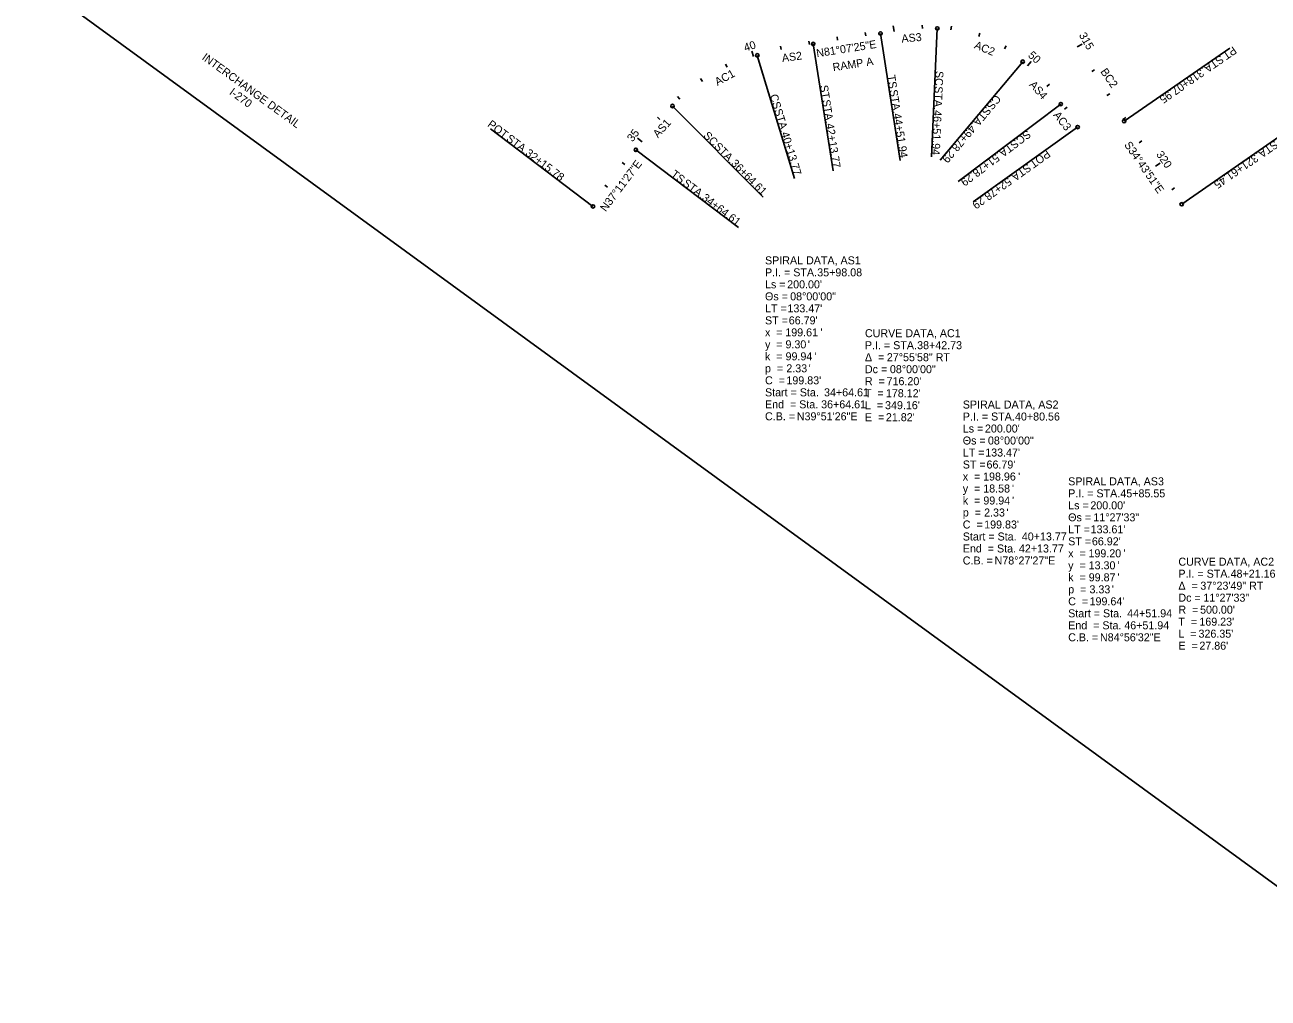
# Model space of a CAD drawing. Extents: x 212934 to 225203, y 543156 to 550150.
# Drawn here: x 217799 to 222150, y 543156 to 546564 of the extents above; entities that cross this region are included whole.
import ezdxf

# ---------------------------------------------------------------- set-up
doc = ezdxf.new("R2010")
doc.units = 0
for name, color, linetype in [('GE_P_Alignment_100_Curve_Data', 7, 'Continuous'), ('GE_P_Alignment_100_Stations', 7, 'Continuous'), ('GE_P_Alignment_500_Bearings', 7, 'Continuous'), ('GE_P_Alignment_500_Cardinal_Points', 7, 'Continuous'), ('GE_P_Alignment_500_Curve_Data', 7, 'Continuous'), ('GE_P_Alignment_500_Stations', 7, 'Continuous')]:
    doc.layers.add(name, color=color, linetype=linetype)

msp = doc.modelspace()

# ---------------------------------------------------------------- linework, layer by layer
at = {"layer": 'GE_P_Alignment_100_Curve_Data'}
msp.add_lwpolyline([(220282.3, 550149.7), (225202.9, 546562.1), (222719.8, 543156.2), (217799.1, 546743.9)], close=True, dxfattribs=at)
at = {"layer": 'GE_P_Alignment_500_Cardinal_Points'}
for p, q in [((220992.7, 546551.1), (220972.4, 546101.6)), ((220558.5, 546496.7), (220627.9, 546052.1)), ((220793.8, 546533.5), (220863.2, 546088.9)), ((220362.7, 546456.8), (220493.3, 546026.1)), ((221646.5, 546226.1), (222016.4, 546482.5)), ((221291.4, 546434.7), (221002.3, 546089.9)), ((220065.9, 546279.5), (220383, 545960.3)), ((221424.6, 546286.2), (221065.5, 546014.9)), ((219787.4, 545927.9), (219428.9, 546199.9)), ((221483.8, 546205.6), (221117.8, 545943.8)), ((221847.9, 545935.6), (222217.8, 546192)), ((219937.8, 546126.1), (220296.3, 545854.1))]:
    msp.add_line(p, q, dxfattribs=at)
for centre in [(220793.8, 546533.5), (220992.7, 546551.1), (220558.5, 546496.7), (220362.7, 546456.8), (221291.4, 546434.7), (220065.9, 546279.5), (221424.6, 546286.2), (221646.5, 546226.1), (221483.8, 546205.6), (219937.8, 546126.1), (219787.4, 545927.9), (221847.9, 545935.6)]:
    msp.add_circle(centre, 6, dxfattribs=at)
at = {"layer": 'GE_P_Alignment_500_Stations'}
for p, q in [((220742.5, 546525.5), (220740.6, 546537.3)), ((220841.3, 546540.7), (220838.5, 546560.5)), ((220940.7, 546551), (220940.2, 546563)), ((221040.5, 546546.6), (221042.2, 546558.5)), ((220544.9, 546494.6), (220543, 546506.5)), ((220643.7, 546510.1), (220641.8, 546521.9)), ((221137.4, 546522.8), (221141.5, 546534.1)), ((221482.1, 546486.4), (221499.4, 546496.3)), ((220349.6, 546452.6), (220343.4, 546471.7)), ((220446.4, 546477.5), (220444, 546489.3)), ((221227.7, 546480.2), (221233.9, 546490.4)), ((220256.9, 546415.2), (220251.6, 546426)), ((221307.7, 546420.4), (221321.2, 546435.2)), ((221533, 546400.3), (221543.3, 546406.6)), ((220170.3, 546365.3), (220163.6, 546375.3)), ((221376.2, 546347.7), (221385.5, 546355.4)), ((221586.4, 546315.7), (221596.4, 546322.3)), ((220091.6, 546303.8), (220083.6, 546312.8)), ((221437.6, 546268.8), (221447.3, 546276)), ((220021.9, 546232.2), (220012.8, 546240)), ((221642, 546232.7), (221651.9, 546239.5)), ((219959.2, 546154.3), (219943.4, 546166.4)), ((221699, 546150.5), (221708.8, 546157.3)), ((219898.8, 546074.7), (219889.2, 546081.9)), ((221755.9, 546068.3), (221772.4, 546079.7)), ((219838.3, 545995), (219828.7, 546002.2)), ((221812.9, 545986.1), (221822.8, 545992.9))]:
    msp.add_line(p, q, dxfattribs=at)

# ---------------------------------------------------------------- texts
at = {"layer": 'GE_P_Alignment_100_Stations'}
for s, rotation, p in [('AS3', 5.1371, (220868.3, 546501.3)), ('AC2', 337.384, (221119.5, 546482.5)), ('INTERCHANGE DETAIL', 323.9042, (218416.5, 546444.3)), ('AS2', 7.7103, (220450.5, 546433.3)), ('RAMP A', 8.8308, (220628.6, 546401.1)), ('AC1', 28.6378, (220223.2, 546349.7)), ('BC2', 304.605, (221562.1, 546399.7)), ('AS4', 311.9013, (221312.6, 546352.6)), ('I-270', 323.9042, (218512.4, 546322.4)), ('AS1', 47.6301, (220015, 546166.1)), ('AC3', 308.217, (221397, 546247.2))]:
    msp.add_text(s, height=28, rotation=rotation, dxfattribs=at).set_placement(p)
at = {"layer": 'GE_P_Alignment_500_Bearings'}
for s, rotation, p in [('N81°07\'25"E', 8.8763, (220571.3, 546450.2)), ('S34°43\'51"E', 304.7309, (221645.5, 546143.4)), ('N37°11\'27"E', 52.8091, (219832.2, 545907.5))]:
    msp.add_text(s, height=28, rotation=rotation, dxfattribs=at).set_placement(p)
at = {"layer": 'GE_P_Alignment_500_Cardinal_Points'}
for s, rotation, p in [(' STA. ', 214.7309, (221991.5, 546464.8)), ('PT', 214.7309, (222027.8, 546489.9)), ('318+07.95', 214.7309, (221913.9, 546410.9)), ('TS', 278.8763, (220817.2, 546386.1)), ('SC', 267.4171, (220986.4, 546402.8)), ('CS', 286.8763, (220405.8, 546316.2)), ('ST', 278.8763, (220581.7, 546350.7)), (' STA. ', 278.8763, (220823.6, 546345.2)), (' STA. ', 267.4171, (220984.5, 546359.8)), (' STA. ', 278.8763, (220588.1, 546310)), (' STA. ', 230.0203, (221169, 546288.1)), ('CS', 230.0203, (221196.6, 546321.1)), ('POT', 322.8091, (219415.9, 546210.3)), (' STA. ', 286.8763, (220418.3, 546275.1)), ('44+51.94', 278.8763, (220838.2, 546251.8)), ('46+51.94', 267.4171, (220980.2, 546265.4)), ('SC', 314.8091, (220171.6, 546173.7)), ('42+13.77', 278.8763, (220602.7, 546216.6)), ('49+78.29', 230.0203, (221108.3, 546215.7)), ('SC', 217.0642, (221306.8, 546196.7)), (' STA. ', 322.8091, (219473.2, 546166.8)), (' STA. ', 314.8091, (220201.9, 546143.1)), ('40+13.77', 286.8763, (220445.7, 546184.6)), (' STA. ', 217.0642, (221272.5, 546170.7)), (' STA. ', 214.7309, (222181.5, 546166.3)), ('32+15.78', 322.8091, (219548.5, 546109.7)), ('51+78.29', 217.0642, (221197.1, 546113.8)), ('POT', 215.5672, (221375.5, 546127.6)), ('321+61.45', 214.7309, (222103.8, 546112.5)), ('TS', 322.8091, (220057.9, 546035.5)), ('36+64.61', 314.8091, (220268.6, 546076.1)), (' STA. ', 215.5672, (221316.9, 546085.7)), (' STA. ', 322.8091, (220090.9, 546010.5)), ('52+78.29', 215.5672, (221240.1, 546030.8)), ('34+64.61', 322.8091, (220166.2, 545953.3))]:
    msp.add_text(s, height=28, rotation=rotation, dxfattribs=at).set_placement(p)
at = {"layer": 'GE_P_Alignment_500_Curve_Data'}
for s, p in [('SPIRAL DATA, AS1', (220389.6, 545725.1)), ('P.I. = STA. ', (220389.6, 545683.1)), ('35+98.08', (220572.3, 545683.1)), ('Ls = ', (220389.6, 545641.1)), ("200.00'", (220467.2, 545641.1)), ('Θs = ', (220389.6, 545599.1)), ('08°00\'00"', (220477.6, 545599.1)), ('LT = ', (220389.6, 545557.1)), ("133.47'", (220468.1, 545557.1)), ('ST = ', (220389.6, 545515.1)), ("66.79'", (220472.7, 545515.1)), ('x  = ', (220389.6, 545473.1)), ('199.61', (220460.6, 545473.1)), ("'", (220583.5, 545473.1)), ('CURVE DATA, AC1', (220739.3, 545470.1)), ('y  = ', (220389.6, 545431.1)), ('9.30', (220461.2, 545431.1)), ("'", (220539.4, 545431.1)), ('P.I. = STA. ', (220739.3, 545428.1)), ('38+42.73', (220922, 545428.1)), ('k  = ', (220389.6, 545389.1)), ('99.94', (220461.5, 545389.1)), ("'", (220562.1, 545389.1)), ('Δ  = ', (220739.3, 545386.1)), ('27°55\'58" RT', (220816.1, 545386.1)), ('p  = ', (220389.6, 545347.1)), ('2.33', (220464.2, 545347.1)), ("'", (220542.4, 545347.1)), ('Dc = ', (220739.3, 545344.1)), ('08°00\'00"', (220826.7, 545344.1)), ('C  = ', (220389.6, 545305.1)), ("199.83'", (220464.5, 545305.1)), ('R  = ', (220739.3, 545302.1)), ("716.20'", (220815.1, 545302.1)), ('Start = Sta. ', (220389.6, 545263.1)), ('34+64.61', (220596.2, 545263.1)), ('T  = ', (220739.3, 545260.1)), ("178.12'", (220812.7, 545260.1)), ('End  = Sta. ', (220389.6, 545221.1)), ('36+64.61', (220586, 545221.1)), ('L  = ', (220739.3, 545218.1)), ("349.16'", (220809.7, 545218.1)), ('SPIRAL DATA, AS2', (221081.8, 545220.4)), ('C.B. = ', (220389.6, 545179.1)), ('N39°51\'26"E', (220500.9, 545179.1)), ('E  = ', (220739.3, 545176.1)), ("21.82'", (220812.7, 545176.1)), ('P.I. = STA. ', (221081.8, 545178.4)), ('40+80.56', (221264.5, 545178.4)), ('Ls = ', (221081.8, 545136.4)), ("200.00'", (221159.4, 545136.4)), ('Θs = ', (221081.8, 545094.4)), ('08°00\'00"', (221169.8, 545094.4)), ('LT = ', (221081.8, 545052.4)), ("133.47'", (221160.3, 545052.4)), ('ST = ', (221081.8, 545010.4)), ("66.79'", (221164.9, 545010.4)), ('x  = ', (221081.8, 544968.4)), ('198.96', (221152.8, 544968.4)), ("'", (221275.7, 544968.4)), ('SPIRAL DATA, AS3', (221450.7, 544951.5)), ('y  = ', (221081.8, 544926.4)), ('18.58', (221153.4, 544926.4)), ("'", (221254, 544926.4)), ('P.I. = STA. ', (221450.7, 544909.5)), ('45+85.55', (221633.3, 544909.5)), ('k  = ', (221081.8, 544884.4)), ('99.94', (221153.7, 544884.4)), ("'", (221254.3, 544884.4)), ('Ls = ', (221450.7, 544867.5)), ("200.00'", (221528.3, 544867.5)), ('p  = ', (221081.8, 544842.4)), ('2.33', (221156.4, 544842.4)), ("'", (221234.6, 544842.4)), ('Θs = ', (221450.7, 544825.5)), ('11°27\'33"', (221538.7, 544825.5)), ('C  = ', (221081.8, 544800.4)), ("199.83'", (221156.7, 544800.4)), ('LT = ', (221450.7, 544783.5)), ("133.61'", (221529.2, 544783.5)), ('Start = Sta. ', (221081.8, 544758.4)), ('40+13.77', (221288.4, 544758.4)), ('ST = ', (221450.7, 544741.5)), ("66.92'", (221533.7, 544741.5)), ('End  = Sta. ', (221081.8, 544716.4)), ('42+13.77', (221278.2, 544716.4)), ('x  = ', (221450.7, 544699.5)), ('199.20', (221521.7, 544699.5)), ("'", (221644.5, 544699.5)), ('C.B. = ', (221081.8, 544674.4)), ('N78°27\'27"E', (221193.1, 544674.4)), ('y  = ', (221450.7, 544657.5)), ('13.30', (221522.3, 544657.5)), ("'", (221622.8, 544657.5)), ('CURVE DATA, AC2', (221836.4, 544670.2)), ('k  = ', (221450.7, 544615.5)), ('99.87', (221522.6, 544615.5)), ("'", (221623.1, 544615.5)), ('P.I. = STA. ', (221836.4, 544628.2)), ('48+21.16', (222019.1, 544628.2)), ('p  = ', (221450.7, 544573.5)), ('3.33', (221525.2, 544573.5)), ("'", (221603.4, 544573.5)), ('Δ  = ', (221836.4, 544586.2)), ('37°23\'49" RT', (221913.2, 544586.2)), ('C  = ', (221450.7, 544531.5)), ("199.64'", (221525.6, 544531.5)), ('Dc = ', (221836.4, 544544.2)), ('11°27\'33"', (221923.8, 544544.2)), ('Start = Sta. ', (221450.7, 544489.5)), ('44+51.94', (221657.2, 544489.5)), ('R  = ', (221836.4, 544502.2)), ("500.00'", (221912.3, 544502.2)), ('End  = Sta. ', (221450.7, 544447.5)), ('46+51.94', (221647, 544447.5)), ('T  = ', (221836.4, 544460.2)), ("326.35'", (221906.8, 544418.2)), ("169.23'", (221909.8, 544460.2)), ('C.B. = ', (221450.7, 544405.5)), ('N84°56\'32"E', (221561.9, 544405.5)), ('L  = ', (221836.4, 544418.2)), ('E  = ', (221836.4, 544376.2)), ("27.86'", (221909.8, 544376.2))]:
    msp.add_text(s, height=28, dxfattribs=at).set_placement(p)
at = {"layer": 'GE_P_Alignment_500_Stations'}
for s, rotation, p in [('315', 299.8541, (221487.3, 546527.5)), ('40', 17.978, (220320.6, 546469.5)), ('50', 317.6496, (221308.1, 546453.9)), ('35', 52.5586, (219926.1, 546152.1)), ('320', 304.7309, (221757.4, 546110))]:
    msp.add_text(s, height=28, rotation=rotation, dxfattribs=at).set_placement(p)

doc.saveas('drawing.dxf')
